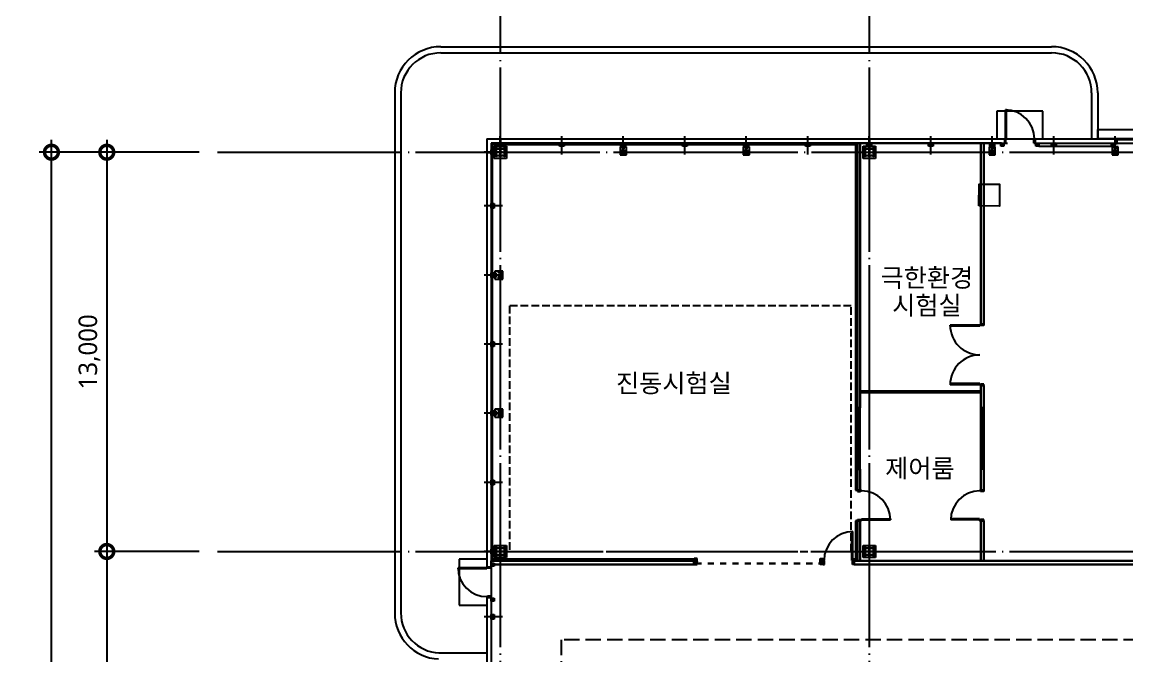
# Model space of a CAD drawing. Header units: millimetres. Extents: x -168200 to 672800, y -7409 to 118800.
# Drawn here: x 25946 to 61880, y 69500 to 90137 of the extents above; entities that cross this region are included whole.
import ezdxf
from ezdxf.enums import TextEntityAlignment as Align

# ---------------------------------------------------------------- set-up
doc = ezdxf.new("R2010")
doc.units = ezdxf.units.MM
doc.header["$LTSCALE"] = 200
for name, pattern in [('CEN-GAUN', [32.2, 30, -1, 0.2, -1]), ('DASH', [0.35, 0.25, -0.1]), ('HIDDEN2', [1, 0.5, -0.5])]:
    doc.linetypes.add(name, pattern=pattern)
doc.layers.get('DEFPOINTS').update_dxf_attribs({"color": 137})
for name, color, linetype in [('1 BA', 9, 'Continuous'), ('1 CEN', 15, 'CEN-GAUN'), ('1 RM', 8, 'Continuous'), ('콘크리트수로(5)', 8, 'Continuous')]:
    doc.layers.add(name, color=color, linetype=linetype)
doc.styles.add('$0$스타일1', font='malgun.ttf')
doc.styles.add('스타일1', font='malgun.ttf')
doc.dimstyles.new('CJA', dxfattribs={"dimscale": 300, "dimtxt": 2.7, "dimasz": 1, "dimexe": 2, "dimexo": 3, "dimgap": 1, "dimtad": 1, "dimdec": 0, "dimzin": 1, "dimdsep": 46, "dimlunit": 6, "dimtxsty": '$0$스타일1', "dimblk": 'CJDOT', "dimcen": 0.09, "dimdle": 1, "dimclrd": 256, "dimclre": 256, "dimclrt": 3, "dimadec": 0, "dimazin": 0, "dimtfac": 1, "dimtdec": 0, "dimtix": 1, "dimtmove": 2, "dimatfit": 3, "dimldrblk": 'CJDOT', "dimfxl": 1, "dimtolj": 1, "dimtzin": 1, "dimarcsym": 0})

# ---------------------------------------------------------------- blocks, each defined once
blk = doc.blocks.new('_DotSmall')
at = {"color": 0, "linetype": 'ByBlock', "const_width": 0.5}
blk.add_lwpolyline([(-0.0625, 0, 1), (0.0625, 0, 1)], format="xyb", close=True, dxfattribs=at)
blk = doc.blocks.new('*D48')
at = {"layer": '1 BA', "transparency": 16777216}
blk.add_line((26900, 42500), (26900, 86300), dxfattribs=at)
at = {"layer": '1 BA', "lineweight": -2, "transparency": 16777216}
for p, q in [((31700, 85900), (26500, 85900)), ((31700, 42900), (26500, 42900))]:
    blk.add_line(p, q, dxfattribs=at)
at = {"layer": 'DEFPOINTS', "color": 0, "transparency": 16777216}
for p in [(26900, 85900), (32300, 85900), (32300, 42900)]:
    blk.add_point(p, dxfattribs=at)
at = {"layer": '1 BA', "transparency": 16777216, "xscale": 900, "yscale": 900, "zscale": 900}
for p, rotation in [((26900, 85900), 90), ((26900, 42900), 270)]:
    blk.add_blockref('_DotSmall', p, dxfattribs=dict(at, rotation=rotation))
at = {"layer": '1 BA', "color": 0, "transparency": 16777216, "insert": (26340, 64400), "char_height": 600, "attachment_point": 5, "rotation": 90, "style": '$0$스타일1'}
blk.add_mtext('\\A1;43,000', dxfattribs=at)
blk = doc.blocks.new('CJDOT')
blk.add_line((-2, 0), (2, 0))
at = {"const_width": 0.5}
blk.add_lwpolyline([(-0.25, 0, 1), (0.25, 0, 1)], format="xyb", close=True, dxfattribs=at)
blk = doc.blocks.new('*D50')
at = {"layer": '1 BA', "transparency": 16777216}
blk.add_line((28700, 86300), (28700, 72500), dxfattribs=at)
at = {"layer": '1 BA', "lineweight": -2, "transparency": 16777216}
for p, q in [((31700, 85900), (28300, 85900)), ((31700, 72900), (28300, 72900))]:
    blk.add_line(p, q, dxfattribs=at)
at = {"layer": 'DEFPOINTS', "color": 0, "transparency": 16777216}
for p in [(32300, 85900), (28700, 72900), (32300, 72900)]:
    blk.add_point(p, dxfattribs=at)
at = {"layer": '1 BA', "transparency": 16777216, "xscale": 900, "yscale": 900, "zscale": 900}
for p, rotation in [((28700, 85900), 90), ((28700, 72900), 270)]:
    blk.add_blockref('_DotSmall', p, dxfattribs=dict(at, rotation=rotation))
at = {"layer": '1 BA', "color": 0, "transparency": 16777216, "insert": (28138, 79400), "char_height": 600, "attachment_point": 5, "rotation": 90, "style": '$0$스타일1'}
blk.add_mtext('\\A1;13,000', dxfattribs=at)
blk = doc.blocks.new('*D49')
at = {"layer": '1 BA', "transparency": 16777216}
blk.add_line((28700, 73300), (28700, 55500), dxfattribs=at)
at = {"layer": '1 BA', "lineweight": -2, "transparency": 16777216}
for p, q in [((31700, 72900), (28300, 72900)), ((31700, 55900), (28300, 55900))]:
    blk.add_line(p, q, dxfattribs=at)
at = {"layer": 'DEFPOINTS', "color": 0, "transparency": 16777216}
for p in [(32300, 72900), (28700, 55900), (32300, 55900)]:
    blk.add_point(p, dxfattribs=at)
at = {"layer": '1 BA', "transparency": 16777216, "xscale": 900, "yscale": 900, "zscale": 900}
for p, rotation in [((28700, 72900), 90), ((28700, 55900), 270)]:
    blk.add_blockref('_DotSmall', p, dxfattribs=dict(at, rotation=rotation))
at = {"layer": '1 BA', "color": 0, "transparency": 16777216, "insert": (28138, 64400), "char_height": 600, "attachment_point": 5, "rotation": 90, "style": '$0$스타일1'}
blk.add_mtext('\\A1;17,000', dxfattribs=at)

msp = doc.modelspace()

# ---------------------------------------------------------------- linework, layer by layer
at = {"layer": '1 BA'}
for p, q in [((39565, 89335), (59430, 89335)), ((39565, 89135), (59430, 89135)), ((38065, 87835), (38065, 70898.3)), ((38265, 87835), (38265, 70898.3)), ((60730, 87835), (60730, 86335)), ((60930, 87835), (60930, 86335)), ((57930, 86335), (57930, 87275)), ((57965, 87275), (57930, 87275)), ((57965, 86335), (57965, 87275)), ((60930, 86635), (113535, 86635)), ((60930, 86335), (60930, 86635)), ((41065, 86335), (57930, 86335)), ((41065, 86335), (41065, 72400)), ((41492.5, 86335), (41492.5, 86200)), ((41500, 85825), (41500, 86425)), ((41500, 85835), (41500, 86425)), ((41507.5, 86335), (41507.5, 86200)), ((43500, 85825), (43500, 86425)), ((45500, 85825), (45500, 86425)), ((47500, 85825), (47500, 86425)), ((49500, 85825), (49500, 86425)), ((51500, 85825), (51500, 86425)), ((53492.5, 86335), (53492.5, 86200)), ((53500, 85825), (53500, 86425)), ((53500, 85835), (53500, 86425)), ((53507.5, 86335), (53507.5, 86200)), ((55500, 85825), (55500, 86425)), ((57500, 85825), (57500, 86425)), ((57930, 86335), (57900, 86335)), ((57900, 86335), (57900, 86200)), ((57930, 86335), (58870, 86335)), ((57930, 86305), (57930, 86335)), ((57930, 86335), (57965, 86335)), ((57945, 86305), (57930, 86305)), ((57945, 86200), (57945, 86305)), ((58855, 86200), (58855, 86305)), ((58855, 86305), (58870, 86305)), ((58870, 86335), (69500, 86335)), ((58870, 86305), (58870, 86335)), ((58870, 86335), (58900, 86335)), ((58900, 86335), (58900, 86200)), ((59500, 85825), (59500, 86425)), ((113235, 86335), (60930, 86335)), ((61500, 85835), (61500, 86425)), ((61530, 86335), (61500, 86335)), ((61500, 86335), (61500, 86185)), ((61560, 86311), (61500, 86311)), ((61503, 86345.5), (61503, 86349.7)), ((61513, 86345.5), (61513, 86349.7)), ((61530, 86311), (61530, 86335)), ((61560, 86185), (61560, 86311)), ((41575, 85900), (40975, 85900)), ((41565, 85900), (40975, 85900)), ((41065, 85907.5), (41200, 85907.5)), ((41065, 85892.5), (41200, 85892.5)), ((41200, 86200), (41200, 72400)), ((57800, 86200), (41200, 86200)), ((41200, 86200), (41200, 42600)), ((41200, 85975), (41300, 85975)), ((41200, 85825), (41200, 85975)), ((41204, 85829), (41296, 85971)), ((41204, 85971), (41296, 85829)), ((41204, 85971), (41296, 85971)), ((41204, 85829), (41204, 85971)), ((41250, 86200), (57995, 86200)), ((41250, 72650), (41250, 86150)), ((41250, 86150), (53050, 86150)), ((41296, 85971), (41296, 85829)), ((41300, 85700), (41300, 86100)), ((41300, 86100), (41700, 86100)), ((41300, 85975), (41300, 85825)), ((41350, 86050), (41365, 86050)), ((41350, 85750), (41350, 86050)), ((41365, 86050), (41365, 85923)), ((41383, 85905), (41617, 85905)), ((41617, 85895), (41383, 85895)), ((41425, 86100), (41425, 86200)), ((41425, 86200), (41575, 86200)), ((41575, 86100), (41425, 86100)), ((41429, 86196), (41571, 86104)), ((41571, 86196), (41429, 86104)), ((41429, 86104), (41429, 86196)), ((41429, 86196), (41571, 86196)), ((41571, 86104), (41429, 86104)), ((41494, 85905), (41494, 86050)), ((41494, 86050), (41506, 86050)), ((41506, 85905), (41494, 85905)), ((41494, 85750), (41494, 85895)), ((41494, 85895), (41506, 85895)), ((41506, 86050), (41506, 85905)), ((41506, 85895), (41506, 85750)), ((41571, 86196), (41571, 86104)), ((41575, 86200), (41575, 86100)), ((41635, 85923), (41635, 86050)), ((41635, 86050), (41650, 86050)), ((41650, 86050), (41650, 85750)), ((41700, 86100), (41700, 85700)), ((43425, 86100), (43425, 86200)), ((43425, 86200), (43575, 86200)), ((43575, 86100), (43425, 86100)), ((43429, 86196), (43571, 86104)), ((43571, 86196), (43429, 86104)), ((43429, 86104), (43429, 86196)), ((43429, 86196), (43571, 86196)), ((43571, 86104), (43429, 86104)), ((43571, 86196), (43571, 86104)), ((43575, 86200), (43575, 86100)), ((45600, 86080), (45400, 86080)), ((45400, 86080), (45400, 85820)), ((45425, 86100), (45425, 86200)), ((45425, 86200), (45575, 86200)), ((45575, 86100), (45425, 86100)), ((45429, 86196), (45571, 86104)), ((45571, 86196), (45429, 86104)), ((45429, 86104), (45429, 86196)), ((45429, 86196), (45571, 86196)), ((45571, 86104), (45429, 86104)), ((45550, 86050), (45450, 86050)), ((45450, 86050), (45450, 86041)), ((45450, 86041), (45484, 86041)), ((45497, 86028), (45497, 85872)), ((45503, 85872), (45503, 86028)), ((45516, 86041), (45550, 86041)), ((45550, 86041), (45550, 86050)), ((45571, 86196), (45571, 86104)), ((45575, 86200), (45575, 86100)), ((45600, 85820), (45600, 86080)), ((47425, 86100), (47425, 86200)), ((47425, 86200), (47575, 86200)), ((47575, 86100), (47425, 86100)), ((47429, 86196), (47571, 86104)), ((47571, 86196), (47429, 86104)), ((47429, 86104), (47429, 86196)), ((47429, 86196), (47571, 86196)), ((47571, 86104), (47429, 86104)), ((47571, 86196), (47571, 86104)), ((47575, 86200), (47575, 86100)), ((49600, 86080), (49400, 86080)), ((49400, 86080), (49400, 85820)), ((49425, 86100), (49425, 86200)), ((49425, 86200), (49575, 86200)), ((49575, 86100), (49425, 86100)), ((49429, 86196), (49571, 86104)), ((49571, 86196), (49429, 86104)), ((49429, 86104), (49429, 86196)), ((49429, 86196), (49571, 86196)), ((49571, 86104), (49429, 86104)), ((49550, 86050), (49450, 86050)), ((49450, 86050), (49450, 86041)), ((49450, 86041), (49484, 86041)), ((49497, 86028), (49497, 85872)), ((49503, 85872), (49503, 86028)), ((49516, 86041), (49550, 86041)), ((49550, 86041), (49550, 86050)), ((49571, 86196), (49571, 86104)), ((49575, 86200), (49575, 86100)), ((49600, 85820), (49600, 86080)), ((51425, 86100), (51425, 86200)), ((51425, 86200), (51575, 86200)), ((51575, 86100), (51425, 86100)), ((51429, 86196), (51571, 86104)), ((51571, 86196), (51429, 86104)), ((51429, 86104), (51429, 86196)), ((51429, 86196), (51571, 86196)), ((51571, 86104), (51429, 86104)), ((51571, 86196), (51571, 86104)), ((51575, 86200), (51575, 86100)), ((53050, 86200), (53050, 74900)), ((53100, 77575), (53100, 86200)), ((53100, 86200), (53200, 86200)), ((53200, 86200), (53200, 77575)), ((53300, 85700), (53300, 86100)), ((53300, 86100), (53700, 86100)), ((53350, 85750), (53350, 86050)), ((53350, 86050), (53365, 86050)), ((53365, 86050), (53365, 85923)), ((53383, 85905), (53617, 85905)), ((53617, 85895), (53383, 85895)), ((53425, 86100), (53425, 86200)), ((53425, 86200), (53575, 86200)), ((53575, 86100), (53425, 86100)), ((53429, 86196), (53571, 86104)), ((53571, 86196), (53429, 86104)), ((53429, 86104), (53429, 86196)), ((53429, 86196), (53571, 86196)), ((53571, 86104), (53429, 86104)), ((53494, 85905), (53494, 86050)), ((53494, 86050), (53506, 86050)), ((53506, 85905), (53494, 85905)), ((53494, 85750), (53494, 85895)), ((53494, 85895), (53506, 85895)), ((53506, 86050), (53506, 85905)), ((53506, 85895), (53506, 85750)), ((53571, 86196), (53571, 86104)), ((53575, 86200), (53575, 86100)), ((53635, 85923), (53635, 86050)), ((53635, 86050), (53650, 86050)), ((53650, 86050), (53650, 85750)), ((53700, 86100), (53700, 85700)), ((55425, 86100), (55425, 86200)), ((55425, 86200), (55575, 86200)), ((55575, 86100), (55425, 86100)), ((55429, 86196), (55571, 86104)), ((55571, 86196), (55429, 86104)), ((55429, 86104), (55429, 86196)), ((55429, 86196), (55571, 86196)), ((55571, 86104), (55429, 86104)), ((55571, 86196), (55571, 86104)), ((55575, 86200), (55575, 86100)), ((57125, 80300), (57125, 86200)), ((57125, 86200), (57225, 86200)), ((57125, 80300), (57125, 86200)), ((57225, 86200), (57225, 80300)), ((57225, 80300), (57225, 86200)), ((57600, 86080), (57400, 86080)), ((57400, 86080), (57400, 85820)), ((57425, 86100), (57425, 86200)), ((57425, 86200), (57575, 86200)), ((57575, 86100), (57425, 86100)), ((57429, 86196), (57571, 86104)), ((57571, 86196), (57429, 86104)), ((57429, 86104), (57429, 86196)), ((57429, 86196), (57571, 86196)), ((57571, 86104), (57429, 86104)), ((57550, 86050), (57450, 86050)), ((57450, 86050), (57450, 86041)), ((57450, 86041), (57484, 86041)), ((57497, 86028), (57497, 85872)), ((57503, 85872), (57503, 86028)), ((57516, 86041), (57550, 86041)), ((57550, 86041), (57550, 86050)), ((57571, 86196), (57571, 86104)), ((57575, 86200), (57575, 86100)), ((57600, 85820), (57600, 86080)), ((57780, 86100), (57780, 86200)), ((57780, 86200), (57880, 86200)), ((57880, 86100), (57780, 86100)), ((57784, 86196), (57876, 86104)), ((57876, 86196), (57784, 86104)), ((57784, 86104), (57784, 86196)), ((57784, 86196), (57876, 86196)), ((57876, 86104), (57784, 86104)), ((57876, 86196), (57876, 86104)), ((57880, 86200), (57880, 86100)), ((57900, 86200), (57945, 86200)), ((57945, 86200), (57945, 86200)), ((57945, 86200), (57945, 86200)), ((58855, 86200), (61500, 86200)), ((58900, 86200), (58855, 86200)), ((58855, 86200), (58855, 86200)), ((58855, 86200), (58855, 86200)), ((58920, 86100), (58920, 86200)), ((58920, 86200), (59020, 86200)), ((59020, 86100), (58920, 86100)), ((58924, 86196), (59016, 86104)), ((59016, 86196), (58924, 86104)), ((58924, 86104), (58924, 86196)), ((58924, 86196), (59016, 86196)), ((59016, 86104), (58924, 86104)), ((59016, 86196), (59016, 86104)), ((59020, 86200), (59020, 86100)), ((59020, 86100), (61400, 86100)), ((59425, 86100), (59425, 86200)), ((59425, 86200), (59575, 86200)), ((59575, 86100), (59425, 86100)), ((59429, 86196), (59571, 86104)), ((59571, 86196), (59429, 86104)), ((59429, 86104), (59429, 86196)), ((59429, 86196), (59571, 86196)), ((59571, 86104), (59429, 86104)), ((59571, 86196), (59571, 86104)), ((59575, 86200), (59575, 86100)), ((61380, 86100), (61380, 86200)), ((61380, 86200), (61480, 86200)), ((61480, 86100), (61380, 86100)), ((61384, 86196), (61476, 86104)), ((61476, 86196), (61384, 86104)), ((61384, 86104), (61384, 86196)), ((61384, 86196), (61476, 86196)), ((61476, 86104), (61384, 86104)), ((61600, 86080), (61400, 86080)), ((61400, 86080), (61400, 85820)), ((61550, 86050), (61450, 86050)), ((61450, 86050), (61450, 86041)), ((61450, 86041), (61484, 86041)), ((61476, 86196), (61476, 86104)), ((61480, 86200), (61480, 86100)), ((61497, 86028), (61497, 85872)), ((61500, 86185), (61560, 86185)), ((61503, 85872), (61503, 86028)), ((61516, 86041), (61550, 86041)), ((61550, 86041), (61550, 86050)), ((61600, 85820), (61600, 86080)), ((41300, 85825), (41200, 85825)), ((41296, 85829), (41204, 85829)), ((41700, 85700), (41300, 85700)), ((41365, 85750), (41350, 85750)), ((41365, 85877), (41365, 85750)), ((41506, 85750), (41494, 85750)), ((41635, 85750), (41635, 85877)), ((41650, 85750), (41635, 85750)), ((45400, 85820), (45600, 85820)), ((45484, 85859), (45450, 85859)), ((45450, 85859), (45450, 85850)), ((45450, 85850), (45550, 85850)), ((45550, 85859), (45516, 85859)), ((45550, 85850), (45550, 85859)), ((49400, 85820), (49600, 85820)), ((49484, 85859), (49450, 85859)), ((49450, 85859), (49450, 85850)), ((49450, 85850), (49550, 85850)), ((49550, 85859), (49516, 85859)), ((49550, 85850), (49550, 85859)), ((53700, 85700), (53300, 85700)), ((53365, 85750), (53350, 85750)), ((53365, 85877), (53365, 85750)), ((53506, 85750), (53494, 85750)), ((53635, 85750), (53635, 85877)), ((53650, 85750), (53635, 85750)), ((57400, 85820), (57600, 85820)), ((57484, 85859), (57450, 85859)), ((57450, 85859), (57450, 85850)), ((57450, 85850), (57550, 85850)), ((57550, 85859), (57516, 85859)), ((57550, 85850), (57550, 85859)), ((61400, 85820), (61600, 85820)), ((61484, 85859), (61450, 85859)), ((61450, 85859), (61450, 85850)), ((61450, 85850), (61550, 85850)), ((61550, 85859), (61516, 85859)), ((61550, 85850), (61550, 85859)), ((41575, 84150), (40975, 84150)), ((41200, 84225), (41300, 84225)), ((41200, 84075), (41200, 84225)), ((41204, 84079), (41296, 84221)), ((41204, 84221), (41296, 84079)), ((41204, 84221), (41296, 84221)), ((41204, 84079), (41204, 84221)), ((41296, 84221), (41296, 84079)), ((41300, 84225), (41300, 84075)), ((41300, 84075), (41200, 84075)), ((41296, 84079), (41204, 84079)), ((41200, 81975), (41300, 81975)), ((41200, 81825), (41200, 81975)), ((41204, 81829), (41296, 81971)), ((41204, 81971), (41296, 81829)), ((41204, 81971), (41296, 81971)), ((41204, 81829), (41204, 81971)), ((41296, 81971), (41296, 81829)), ((41300, 81975), (41300, 81825)), ((41577, 82030), (41317, 82030)), ((41317, 82030), (41317, 81770)), ((41359, 81975), (41350, 81975)), ((41350, 81975), (41350, 81825)), ((41359, 81916), (41359, 81975)), ((41535, 81916), (41535, 81975)), ((41544, 81975), (41535, 81975)), ((41544, 81825), (41544, 81975)), ((41577, 81770), (41577, 82030)), ((41575, 81900), (40975, 81900)), ((41300, 81825), (41200, 81825)), ((41296, 81829), (41204, 81829)), ((41317, 81770), (41577, 81770)), ((41350, 81825), (41359, 81825)), ((41359, 81884), (41359, 81825)), ((41372, 81903), (41522, 81903)), ((41372, 81897), (41522, 81897)), ((41535, 81884), (41535, 81825)), ((41535, 81825), (41544, 81825)), ((57100, 80270), (56130, 80270)), ((56130, 80235), (56130, 80270)), ((57100, 80235), (56130, 80235)), ((57100, 80270), (57100, 80300)), ((57100, 80300), (57225, 80300)), ((57130, 80270), (57100, 80270)), ((57100, 80270), (57100, 80235)), ((57225, 80300), (57125, 80300)), ((57130, 80255), (57130, 80270)), ((57225, 80255), (57130, 80255)), ((57225, 80300), (57225, 80255)), ((57225, 80255), (57225, 80255)), ((57225, 80255), (57225, 80255)), ((41575, 79650), (40975, 79650)), ((41200, 79725), (41300, 79725)), ((41200, 79575), (41200, 79725)), ((41300, 79575), (41200, 79575)), ((41204, 79579), (41296, 79721)), ((41204, 79721), (41296, 79579)), ((41204, 79721), (41296, 79721)), ((41204, 79579), (41204, 79721)), ((41296, 79579), (41204, 79579)), ((41296, 79721), (41296, 79579)), ((41300, 79725), (41300, 79575)), ((57100, 78365), (56130, 78365)), ((56130, 78365), (56130, 78330)), ((57100, 78330), (57100, 78365)), ((57225, 78345), (57130, 78345)), ((57130, 78345), (57130, 78330)), ((57225, 78300), (57225, 78345)), ((57225, 78345), (57225, 78345)), ((57225, 78345), (57225, 78345)), ((53200, 78075), (53200, 78125)), ((53200, 78125), (57125, 78125)), ((57125, 78075), (53200, 78075)), ((53200, 77575), (53200, 78075)), ((57100, 78330), (56130, 78330)), ((57130, 78330), (57100, 78330)), ((57100, 78330), (57100, 78300)), ((57100, 78300), (57225, 78300)), ((57125, 77575), (57125, 78300)), ((57125, 78300), (57225, 78300)), ((57125, 78125), (57125, 78075)), ((57225, 78300), (57225, 77575)), ((57225, 77575), (57225, 78300)), ((41575, 77400), (40975, 77400)), ((41200, 77475), (41300, 77475)), ((41200, 77325), (41200, 77475)), ((41300, 77325), (41200, 77325)), ((41204, 77329), (41296, 77471)), ((41204, 77471), (41296, 77329)), ((41204, 77471), (41296, 77471)), ((41204, 77329), (41204, 77471)), ((41296, 77329), (41204, 77329)), ((41296, 77471), (41296, 77329)), ((41300, 77475), (41300, 77325)), ((41577, 77530), (41317, 77530)), ((41317, 77530), (41317, 77270)), ((41317, 77270), (41577, 77270)), ((41359, 77475), (41350, 77475)), ((41350, 77475), (41350, 77325)), ((41350, 77325), (41359, 77325)), ((41359, 77416), (41359, 77475)), ((41359, 77384), (41359, 77325)), ((41372, 77403), (41522, 77403)), ((41372, 77397), (41522, 77397)), ((41535, 77416), (41535, 77475)), ((41544, 77475), (41535, 77475)), ((41535, 77384), (41535, 77325)), ((41535, 77325), (41544, 77325)), ((41544, 77325), (41544, 77475)), ((41577, 77270), (41577, 77530)), ((53096.8, 77575), (53196.8, 77575)), ((53096.8, 77525), (53096.8, 77575)), ((53096.8, 75575), (53096.8, 77575)), ((53096.8, 77575), (53196.8, 77575)), ((53196.8, 77525), (53096.8, 77525)), ((53200, 77575), (53100, 77575)), ((53146.8, 76600), (53146.8, 77525)), ((53196.8, 77575), (53196.8, 77525)), ((53196.8, 77575), (53196.8, 75575)), ((57225, 77575), (57125, 77575)), ((57125, 77575), (57225, 77575)), ((57125, 77525), (57125, 77575)), ((57125, 75575), (57125, 77575)), ((57125, 77575), (57225, 77575)), ((57225, 77525), (57125, 77525)), ((57175, 76600), (57175, 77525)), ((57225, 77575), (57225, 77525)), ((57225, 77575), (57225, 75575)), ((53096.8, 76600), (53196.8, 76600)), ((53096.8, 76550), (53096.8, 76600)), ((53196.8, 76550), (53096.8, 76550)), ((53146.8, 75625), (53146.8, 76550)), ((53196.8, 76600), (53196.8, 76550)), ((57125, 76600), (57225, 76600)), ((57125, 76550), (57125, 76600)), ((57225, 76550), (57125, 76550)), ((57175, 75625), (57175, 76550)), ((57225, 76600), (57225, 76550)), ((53096.8, 75625), (53196.8, 75625)), ((53096.8, 75575), (53096.8, 75625)), ((53196.8, 75575), (53096.8, 75575)), ((53196.8, 75575), (53096.8, 75575)), ((53100, 74900), (53100, 75575)), ((53100, 75575), (53200, 75575)), ((53196.8, 75625), (53196.8, 75575)), ((53200, 75575), (53200, 74900)), ((57125, 75625), (57225, 75625)), ((57125, 75575), (57125, 75625)), ((57225, 75575), (57125, 75575)), ((57125, 75575), (57125, 74900)), ((57125, 75575), (57125, 74900)), ((57225, 75575), (57125, 75575)), ((57225, 75575), (57125, 75575)), ((57225, 75625), (57225, 75575)), ((57225, 74900), (57225, 75575)), ((57225, 75575), (57225, 74900)), ((41575, 75150), (40975, 75150)), ((41200, 75225), (41300, 75225)), ((41200, 75075), (41200, 75225)), ((41204, 75079), (41296, 75221)), ((41204, 75221), (41296, 75079)), ((41204, 75221), (41296, 75221)), ((41204, 75079), (41204, 75221)), ((41296, 75221), (41296, 75079)), ((41300, 75225), (41300, 75075)), ((41300, 75075), (41200, 75075)), ((41296, 75079), (41204, 75079)), ((53050, 74900), (53250, 74900)), ((53200, 74900), (53100, 74900)), ((53115, 74900), (53115, 74855)), ((53250, 74900), (53115, 74900)), ((53115, 74855), (53115, 74855)), ((53115, 74855), (53115, 74855)), ((53115, 74855), (53220, 74855)), ((53220, 74855), (53220, 74870)), ((53220, 74870), (53250, 74870)), ((53250, 74870), (53250, 74900)), ((57090, 74870), (57090, 74900)), ((57090, 74900), (57225, 74900)), ((57120, 74870), (57090, 74870)), ((57120, 74855), (57120, 74870)), ((57225, 74855), (57120, 74855)), ((57125, 74900), (57225, 74900)), ((57225, 74900), (57225, 74855)), ((57225, 74855), (57225, 74855)), ((57225, 74855), (57225, 74855)), ((53100, 73900), (53050, 73900)), ((53050, 73900), (53050, 72650)), ((53100, 72600), (53100, 73900)), ((53100, 73900), (53200, 73900)), ((53115, 73900), (53115, 73945)), ((53115, 73945), (53115, 73945)), ((53115, 73945), (53115, 73945)), ((53115, 73945), (53220, 73945)), ((53250, 73900), (53115, 73900)), ((53200, 73900), (53200, 72600)), ((53220, 73945), (53220, 73930)), ((53220, 73930), (53250, 73930)), ((53250, 73930), (53250, 73965)), ((53250, 73965), (54190, 73965)), ((53250, 73930), (54190, 73930)), ((53250, 73930), (53250, 73900)), ((54190, 73965), (54190, 73930)), ((57090, 73965), (56150, 73965)), ((56150, 73965), (56150, 73930)), ((57090, 73930), (56150, 73930)), ((57090, 73930), (57090, 73965)), ((57120, 73930), (57090, 73930)), ((57090, 73930), (57090, 73900)), ((57090, 73900), (57225, 73900)), ((57225, 73945), (57120, 73945)), ((57120, 73945), (57120, 73930)), ((57125, 72600), (57125, 73900)), ((57125, 73900), (57225, 73900)), ((57125, 72600), (57125, 73900)), ((57225, 73900), (57225, 73945)), ((57225, 73945), (57225, 73945)), ((57225, 73945), (57225, 73945)), ((57225, 73900), (57225, 72600)), ((57225, 72600), (57225, 73900)), ((52935, 72610), (52935, 73550)), ((52935, 73550), (52970, 73550)), ((52970, 72610), (52970, 73550)), ((41200, 72975), (41300, 72975)), ((41200, 72825), (41200, 72975)), ((41204, 72829), (41296, 72971)), ((41204, 72971), (41296, 72829)), ((41204, 72971), (41296, 72971)), ((41204, 72829), (41204, 72971)), ((41296, 72971), (41296, 72829)), ((41300, 72700), (41300, 73100)), ((41300, 73100), (41700, 73100)), ((41300, 72975), (41300, 72825)), ((41350, 73050), (41365, 73050)), ((41350, 72750), (41350, 73050)), ((41365, 73050), (41365, 72923)), ((41494, 72905), (41494, 73050)), ((41494, 73050), (41506, 73050)), ((41506, 73050), (41506, 72905)), ((41635, 72923), (41635, 73050)), ((41635, 73050), (41650, 73050)), ((41650, 73050), (41650, 72750)), ((41700, 73100), (41700, 72700)), ((53300, 72700), (53300, 73100)), ((53300, 73100), (53700, 73100)), ((53350, 73050), (53365, 73050)), ((53350, 72750), (53350, 73050)), ((53365, 73050), (53365, 72923)), ((53494, 72905), (53494, 73050)), ((53494, 73050), (53506, 73050)), ((53506, 73050), (53506, 72905)), ((53635, 72923), (53635, 73050)), ((53635, 73050), (53650, 73050)), ((53650, 73050), (53650, 72750)), ((53700, 73100), (53700, 72700)), ((41575, 72900), (40975, 72900)), ((41300, 72825), (41200, 72825)), ((41200, 72475), (41200, 72600)), ((41200, 72600), (47800, 72600)), ((41296, 72829), (41204, 72829)), ((47796, 72596), (41204, 72596)), ((41204, 72596), (41204, 72537.5)), ((47800, 72650), (41250, 72650)), ((41700, 72700), (41300, 72700)), ((41365, 72750), (41350, 72750)), ((41365, 72877), (41365, 72750)), ((41383, 72905), (41617, 72905)), ((41617, 72895), (41383, 72895)), ((41506, 72905), (41494, 72905)), ((41494, 72750), (41494, 72895)), ((41494, 72895), (41506, 72895)), ((41506, 72750), (41494, 72750)), ((41506, 72895), (41506, 72750)), ((41635, 72750), (41635, 72877)), ((41650, 72750), (41635, 72750)), ((47796, 72479), (47796, 72596)), ((47900, 72675), (47800, 72675)), ((47800, 72675), (47800, 72585)), ((47800, 72600), (47800, 72475)), ((47897.7, 72672.7), (47802.3, 72672.7)), ((47802.3, 72672.7), (47802.3, 72587.3)), ((47802.3, 72587.3), (47897.7, 72587.3)), ((47845, 72585), (47845, 72624.7)), ((47855, 72585), (47855, 72624.7)), ((47897.7, 72587.3), (47897.7, 72672.7)), ((47900, 72585), (47900, 72675)), ((51900, 72675), (52000, 72675)), ((51900, 72585), (51900, 72675)), ((51902.3, 72672.7), (51997.7, 72672.7)), ((51902.3, 72587.3), (51902.3, 72672.7)), ((51997.7, 72587.3), (51902.3, 72587.3)), ((51945, 72585), (51945, 72624.7)), ((51955, 72585), (51955, 72624.7)), ((51997.7, 72672.7), (51997.7, 72587.3)), ((52000, 72675), (52000, 72585)), ((52030, 72610), (52000, 72610)), ((52000, 72610), (52000, 72475)), ((52030, 72580), (52030, 72610)), ((52970, 72610), (52935, 72610)), ((52970, 72580), (52970, 72610)), ((52970, 72610), (53000, 72610)), ((53000, 72600), (53000, 72650)), ((53050, 72650), (53000, 72650)), ((53000, 72610), (53000, 72475)), ((53000, 72475), (53000, 72600)), ((53000, 72600), (67050, 72600)), ((67046, 72596), (53004, 72596)), ((53004, 72596), (53004, 72537.5)), ((53200, 72600), (53100, 72600)), ((53700, 72700), (53300, 72700)), ((53365, 72750), (53350, 72750)), ((53365, 72877), (53365, 72750)), ((53383, 72905), (53617, 72905)), ((53617, 72895), (53383, 72895)), ((53506, 72905), (53494, 72905)), ((53494, 72750), (53494, 72895)), ((53494, 72895), (53506, 72895)), ((53506, 72750), (53494, 72750)), ((53506, 72895), (53506, 72750)), ((53635, 72750), (53635, 72877)), ((53650, 72750), (53635, 72750)), ((57225, 72600), (57125, 72600)), ((41065, 72370), (40125, 72370)), ((40125, 72335), (40125, 72370)), ((41065, 72335), (40125, 72335)), ((41065, 72370), (41065, 72400)), ((41065, 72400), (41200, 72400)), ((41095, 72370), (41065, 72370)), ((41065, 72370), (41065, 72335)), ((41095, 72355), (41095, 72370)), ((41200, 72355), (41095, 72355)), ((41200, 72537.5), (41204, 72537.5)), ((41204, 72537.5), (41200, 72537.5)), ((41200, 72420), (41200, 72520)), ((41200, 72520), (41300, 72520)), ((47800, 72475), (41200, 72475)), ((41300, 72420), (41200, 72420)), ((41200, 72400), (41200, 72355)), ((41200, 72355), (41200, 72355)), ((41200, 72355), (41200, 72355)), ((41204, 72537.5), (41204, 72479)), ((41204, 72516), (41296, 72424)), ((41296, 72516), (41204, 72424)), ((41204, 72424), (41204, 72516)), ((41204, 72516), (41296, 72516)), ((41204, 72479), (47796, 72479)), ((41296, 72424), (41204, 72424)), ((41296, 72516), (41296, 72424)), ((41300, 72520), (41300, 72420)), ((47800, 72585), (47900, 72585)), ((47800, 72575), (47800, 72475)), ((47815, 72575), (47800, 72575)), ((47800, 72475), (47900, 72475)), ((47801.5, 72573.5), (47801.5, 72476.5)), ((47815, 72573.5), (47801.5, 72573.5)), ((47801.5, 72476.5), (47898.5, 72476.5)), ((47885, 72585), (47815, 72585)), ((47815, 72585), (47815, 72555)), ((47815, 72575), (47815, 72573.5)), ((47817.3, 72555), (47815, 72555)), ((47882.7, 72582.7), (47817.3, 72582.7)), ((47817.3, 72582.7), (47817.3, 72555)), ((47828.5, 72526.5), (47898.5, 72526.5)), ((47828.5, 72498.5), (47828.5, 72526.5)), ((47828.5, 72498.5), (47886.2, 72498.5)), ((47830, 72525), (47900, 72525)), ((47830, 72500), (47830, 72525)), ((47830, 72500), (47888.7, 72500)), ((47840, 72576.6), (47840, 72582.7)), ((47860, 72576.6), (47840, 72576.6)), ((47845, 72574.9), (47845, 72582.7)), ((47848.5, 72513.2), (47848.5, 72523.2)), ((47855, 72574.9), (47855, 72582.7)), ((47860, 72576.6), (47860, 72582.7)), ((47880.2, 72494.4), (47875.1, 72490.6)), ((47880.2, 72486.9), (47875.1, 72490.6)), ((47880.2, 72494.4), (47897.5, 72494.4)), ((47880.2, 72486.9), (47897.5, 72486.9)), ((47882.7, 72582.7), (47882.7, 72555)), ((47885, 72555), (47882.7, 72555)), ((47885, 72585), (47885, 72555)), ((47885, 72573.5), (47885, 72575)), ((47900, 72575), (47885, 72575)), ((47898.5, 72573.5), (47885, 72573.5)), ((47886.2, 72476.5), (47886.2, 72498.5)), ((47888.7, 72500), (47888.7, 72506.3)), ((47888.7, 72476.5), (47888.7, 72500)), ((47895, 72482.5), (47895, 72503.8)), ((47897.5, 72482.5), (47895, 72482.5)), ((47897.5, 72477.5), (47897.5, 72503.8)), ((47897.5, 72494.4), (47900, 72497.1)), ((47897.5, 72486.9), (47900, 72484.2)), ((47898.5, 72526.5), (47898.5, 72573.5)), ((47898.5, 72476.5), (47898.5, 72498.5)), ((47900, 72525), (47900, 72575)), ((47900, 72475), (47900, 72503.8)), ((47900, 72475), (47900, 72500)), ((52000, 72585), (51900, 72585)), ((51900, 72525), (51900, 72575)), ((51900, 72575), (51915, 72575)), ((51970, 72525), (51900, 72525)), ((51900, 72475), (51900, 72503.8)), ((51900, 72475), (51900, 72500)), ((51902.5, 72494.4), (51900, 72497.1)), ((51902.5, 72486.9), (51900, 72484.2)), ((52000, 72475), (51900, 72475)), ((51901.5, 72526.5), (51901.5, 72573.5)), ((51901.5, 72573.5), (51915, 72573.5)), ((51971.5, 72526.5), (51901.5, 72526.5)), ((51901.5, 72476.5), (51901.5, 72498.5)), ((51998.5, 72476.5), (51901.5, 72476.5)), ((51902.5, 72477.5), (51902.5, 72503.8)), ((51919.8, 72494.4), (51902.5, 72494.4)), ((51919.8, 72486.9), (51902.5, 72486.9)), ((51902.5, 72482.5), (51905, 72482.5)), ((51905, 72482.5), (51905, 72503.8)), ((51911.2, 72500), (51911.2, 72506.3)), ((51970, 72500), (51911.2, 72500)), ((51911.2, 72476.5), (51911.2, 72500)), ((51971.5, 72498.5), (51913.7, 72498.5)), ((51913.7, 72476.5), (51913.7, 72498.5)), ((51915, 72585), (51985, 72585)), ((51915, 72585), (51915, 72555)), ((51915, 72573.5), (51915, 72575)), ((51915, 72555), (51917.3, 72555)), ((51917.3, 72582.7), (51982.7, 72582.7)), ((51917.3, 72582.7), (51917.3, 72555)), ((51919.8, 72494.4), (51924.9, 72490.6)), ((51919.8, 72486.9), (51924.9, 72490.6)), ((51940, 72576.6), (51940, 72582.7)), ((51940, 72576.6), (51960, 72576.6)), ((51945, 72574.9), (51945, 72582.7)), ((51951.5, 72513.2), (51951.5, 72523.2)), ((51955, 72574.9), (51955, 72582.7)), ((51960, 72576.6), (51960, 72582.7)), ((51970, 72500), (51970, 72525)), ((51971.5, 72498.5), (51971.5, 72526.5)), ((51982.7, 72582.7), (51982.7, 72555)), ((51982.7, 72555), (51985, 72555)), ((51985, 72585), (51985, 72555)), ((51985, 72575), (51985, 72573.5)), ((51985, 72575), (52000, 72575)), ((51985, 72573.5), (51998.5, 72573.5)), ((51998.5, 72573.5), (51998.5, 72476.5)), ((52000, 72575), (52000, 72475)), ((52000, 72475), (52045, 72475)), ((52045, 72580), (52030, 72580)), ((52045, 72475), (52045, 72580)), ((52045, 72475), (52045, 72475)), ((52045, 72475), (52045, 72475)), ((52955, 72475), (52955, 72580)), ((52955, 72580), (52970, 72580)), ((53000, 72475), (52955, 72475)), ((52955, 72475), (52955, 72475)), ((52955, 72475), (52955, 72475)), ((53000, 72537.5), (53004, 72537.5)), ((53004, 72537.5), (53000, 72537.5)), ((67050, 72475), (53000, 72475)), ((53004, 72537.5), (53004, 72479)), ((53004, 72479), (67046, 72479)), ((41095, 71430), (41065, 71430)), ((41065, 71430), (41065, 71400)), ((41065, 71400), (41065, 68650)), ((41065, 71400), (41200, 71400)), ((41200, 71445), (41095, 71445)), ((41095, 71445), (41095, 71430)), ((41200, 71400), (41200, 71445)), ((41200, 71445), (41200, 71445)), ((41200, 71445), (41200, 71445)), ((41200, 71400), (41200, 68650)), ((41200, 71280), (41200, 71380)), ((41200, 71380), (41300, 71380)), ((41300, 71280), (41200, 71280)), ((41204, 71376), (41296, 71284)), ((41296, 71376), (41204, 71284)), ((41204, 71284), (41204, 71376)), ((41204, 71376), (41296, 71376)), ((41296, 71284), (41204, 71284)), ((41296, 71376), (41296, 71284)), ((41300, 71380), (41300, 71280)), ((41200, 70850), (41300, 70850)), ((41200, 70700), (41200, 70850)), ((41204, 70704), (41296, 70846)), ((41204, 70846), (41296, 70704)), ((41204, 70846), (41296, 70846)), ((41204, 70704), (41204, 70846)), ((41296, 70846), (41296, 70704)), ((41300, 70850), (41300, 70700)), ((41575, 70775), (40975, 70775)), ((41300, 70700), (41200, 70700)), ((41296, 70704), (41204, 70704)), ((39502.6, 69599.8), (41065, 69599.8))]:
    msp.add_line(p, q, dxfattribs=at)
at = {"layer": '1 BA', "ltscale": 2}
for p, q in [((59150, 87235), (57650, 87235)), ((57650, 87235), (57650, 86335)), ((59150, 86335), (59150, 87235)), ((41065, 72650), (40165, 72650)), ((40165, 72650), (40165, 71150)), ((40165, 71150), (41065, 71150))]:
    msp.add_line(p, q, dxfattribs=at)
at = {"layer": '1 BA', "linetype": 'Continuous', "ltscale": 2}
for p, q in [((61530, 86335), (65470, 86335)), ((61530, 86311), (65500, 86311))]:
    msp.add_line(p, q, dxfattribs=at)
at = {"layer": '1 BA', "ltscale": 253}
for p, q in [((53198.4, 86198.4), (53101.6, 86198.4)), ((53101.6, 86198.4), (53101.6, 77576.6)), ((53198.4, 77576.6), (53198.4, 86198.4)), ((57223.4, 86198.4), (57126.6, 86198.4)), ((57126.6, 86198.4), (57126.6, 80301.6)), ((57223.4, 80301.6), (57223.4, 86198.4)), ((57126.6, 80301.6), (57143.4, 80301.6)), ((57143.4, 80301.6), (57143.4, 80300)), ((57206.6, 80300), (57206.6, 80301.6)), ((57206.6, 80301.6), (57223.4, 80301.6)), ((53201.6, 78115), (53200, 78115)), ((53200, 78085), (53201.6, 78085)), ((57123.4, 78123.4), (53201.6, 78123.4)), ((53201.6, 78123.4), (53201.6, 78115)), ((53201.6, 78085), (53201.6, 78076.6)), ((53201.6, 78076.6), (57123.4, 78076.6)), ((57123.4, 78076.6), (57123.4, 78123.4)), ((57223.4, 78298.4), (57126.6, 78298.4)), ((57126.6, 78298.4), (57126.6, 77576.6)), ((57223.4, 77576.6), (57223.4, 78298.4)), ((53101.6, 77576.6), (53110, 77576.6)), ((53110, 77576.6), (53110, 77575)), ((53190, 77575), (53190, 77576.6)), ((53190, 77576.6), (53198.4, 77576.6)), ((57126.6, 77576.6), (57143.4, 77576.6)), ((57143.4, 77576.6), (57143.4, 77575)), ((57206.6, 77575), (57206.6, 77576.6)), ((57206.6, 77576.6), (57223.4, 77576.6)), ((53198.4, 75573.4), (53101.6, 75573.4)), ((53101.6, 75573.4), (53101.6, 74901.6)), ((53198.4, 74901.6), (53198.4, 75573.4)), ((57126.6, 74901.6), (57126.6, 75573.4)), ((57126.6, 75573.4), (57143.4, 75573.4)), ((57143.4, 75573.4), (57143.4, 75575)), ((57206.6, 75575), (57206.6, 75573.4)), ((57206.6, 75573.4), (57223.4, 75573.4)), ((57223.4, 75573.4), (57223.4, 74901.6)), ((53101.6, 74901.6), (53110, 74901.6)), ((53110, 74901.6), (53110, 74900)), ((53190, 74900), (53190, 74901.6)), ((53190, 74901.6), (53198.4, 74901.6)), ((57223.4, 74901.6), (57126.6, 74901.6)), ((53198.4, 73898.4), (53101.6, 73898.4)), ((53101.6, 73898.4), (53101.6, 72601.6)), ((53198.4, 72601.6), (53198.4, 73898.4)), ((57223.4, 73898.4), (57126.6, 73898.4)), ((57126.6, 73898.4), (57126.6, 72601.6)), ((57223.4, 72601.6), (57223.4, 73898.4)), ((53101.6, 72601.6), (53110, 72601.6)), ((53110, 72601.6), (53110, 72600)), ((53190, 72600), (53190, 72601.6)), ((53190, 72601.6), (53198.4, 72601.6)), ((57126.6, 72601.6), (57143.4, 72601.6)), ((57143.4, 72601.6), (57143.4, 72600)), ((57206.6, 72600), (57206.6, 72601.6)), ((57206.6, 72601.6), (57223.4, 72601.6))]:
    msp.add_line(p, q, dxfattribs=at)
at = {"layer": '1 BA', "linetype": 'Continuous'}
for p, q in [((65500, 86185), (61560, 86185)), ((47895, 72502.7), (47884.6, 72513.1)), ((47887.5, 72512.6), (47885.9, 72511.1)), ((47891.1, 72510.6), (47888.3, 72507.8)), ((47893.7, 72507.6), (47888.7, 72502.6)), ((47895, 72497.1), (47888.7, 72503.3)), ((47895, 72503.3), (47888.7, 72497)), ((47892.1, 72494.4), (47888.7, 72497.7)), ((47891.7, 72494.4), (47888.7, 72491.4)), ((47890.2, 72490.6), (47888.7, 72492.1)), ((47889.8, 72486.9), (47888.7, 72485.8)), ((47897.5, 72477.7), (47888.7, 72486.5)), ((47895, 72486.4), (47888.7, 72480.2)), ((47892.1, 72477.5), (47888.7, 72480.9)), ((47893.6, 72490.6), (47889.8, 72486.9)), ((47894, 72486.9), (47890.2, 72490.6)), ((47895, 72497.7), (47891.7, 72494.4)), ((47896.7, 72482.5), (47891.7, 72477.5)), ((47895, 72491.5), (47892.1, 72494.4)), ((47895, 72492), (47893.6, 72490.6)), ((47895, 72485.9), (47894, 72486.9)), ((47897.5, 72477.7), (47897.3, 72477.5)), ((51904.7, 72482.5), (51902.5, 72480.3)), ((51904.6, 72477.5), (51902.5, 72479.6)), ((51911.2, 72505.9), (51905, 72499.7)), ((51910.2, 72494.4), (51905, 72499.6)), ((51905.3, 72494.4), (51905, 72494.1)), ((51908.4, 72490.6), (51905, 72494)), ((51907.2, 72490.6), (51905, 72488.4)), ((51906.5, 72486.9), (51905, 72488.4)), ((51909, 72486.9), (51905, 72482.8)), ((51910.3, 72477.5), (51905, 72482.8)), ((51911.2, 72499), (51905.2, 72505)), ((51911.2, 72500.3), (51905.3, 72494.4)), ((51911.2, 72483.5), (51905.3, 72477.5)), ((51912.2, 72512.5), (51905.5, 72505.8)), ((51911.2, 72482.1), (51906.5, 72486.9)), ((51911.2, 72504.6), (51907.1, 72508.7)), ((51910.9, 72494.4), (51907.2, 72490.6)), ((51911.2, 72487.7), (51908.4, 72490.6)), ((51911.2, 72489.1), (51909, 72486.9)), ((51912.4, 72509.1), (51910, 72511.5)), ((51911.2, 72493.3), (51910.2, 72494.4)), ((51911.2, 72494.7), (51910.9, 72494.4)), ((51911.2, 72477.9), (51910.9, 72477.5)), ((51915.2, 72511.8), (51914.1, 72512.9))]:
    msp.add_line(p, q, dxfattribs=at)
at = {"layer": '1 BA', "linetype": 'DASH', "ltscale": 5}
for p, q in [((52911.2, 80900), (41800.3, 80900)), ((41800.3, 80900), (41800.3, 72900)), ((52911.2, 72900), (52911.2, 80900)), ((41800.3, 72900), (52911.2, 72900))]:
    msp.add_line(p, q, dxfattribs=at)
at = {"layer": '1 BA', "linetype": 'HIDDEN2', "ltscale": 2}
for p, q in [((47848.5, 72523.2), (51951.5, 72523.2)), ((47848.5, 72513.2), (51951.5, 72513.2))]:
    msp.add_line(p, q, dxfattribs=at)
at = {"layer": '1 BA', "linetype": 'DASH', "ltscale": 10}
for p, q in [((87474.5, 70028.8), (43474.5, 70028.8)), ((43474.5, 70028.8), (43474.5, 58028.8))]:
    msp.add_line(p, q, dxfattribs=at)
at = {"layer": '1 BA'}
for centre, radius in [((41500, 86315), 7.5), ((53500, 86315), 7.5), ((41085, 85900), 7.5), ((41429.5, 86010), 11), ((41570.5, 86010), 11), ((45450, 85950), 12), ((45550, 85950), 12), ((49450, 85950), 12), ((49550, 85950), 12), ((53429.5, 86010), 11), ((53570.5, 86010), 11), ((57450, 85950), 12), ((57550, 85950), 12), ((61450, 85950), 12), ((61550, 85950), 12), ((41429.5, 85790), 11), ((41570.5, 85790), 11), ((53429.5, 85790), 11), ((53570.5, 85790), 11), ((41447, 81980), 12), ((41447, 81820), 12), ((41447, 77480), 12), ((41447, 77320), 12), ((41429.5, 73010), 11), ((41570.5, 73010), 11), ((53429.5, 73010), 11), ((53570.5, 73010), 11), ((41429.5, 72790), 11), ((41570.5, 72790), 11), ((53429.5, 72790), 11), ((53570.5, 72790), 11)]:
    msp.add_circle(centre, radius, dxfattribs=at)
for centre, radius, start, end in [((39565, 87835), 1500, 90, 180), ((39565, 87835), 1300, 90, 180), ((59430, 87835), 1500, 0, 90), ((59430, 87835), 1300, 0, 90), ((57930, 86335), 940, 0, 90), ((41500, 86348.1), 15.1, 240.13717, 299.86283), ((53500, 86348.1), 15.1, 240.13717, 299.86283), ((41051.9, 85900), 15.1, 330.13717, 29.86283), ((41383, 85923), 18, 180, 270), ((41383, 85877), 18, 90, 180), ((41617, 85923), 18, 270, 0), ((41617, 85877), 18, 0, 90), ((45484, 86028), 13, 0.18413, 90.18413), ((45516, 86028), 13, 90.18413, 180.18413), ((49484, 86028), 13, 0.18413, 90.18413), ((49516, 86028), 13, 90.18413, 180.18413), ((53383, 85923), 18, 180, 270), ((53383, 85877), 18, 90, 180), ((53617, 85923), 18, 270, 0), ((53617, 85877), 18, 0, 90), ((57484, 86028), 13, 0.18413, 90.18413), ((57516, 86028), 13, 90.18413, 180.18413), ((61484, 86028), 13, 0.18413, 90.18413), ((61516, 86028), 13, 90.18413, 180.18413), ((45484, 85872), 13, 270.18413, 0.18413), ((45516, 85872), 13, 180.18413, 270.18413), ((49484, 85872), 13, 270.18413, 0.18413), ((49516, 85872), 13, 180.18413, 270.18413), ((57484, 85872), 13, 270.18413, 0.18413), ((57516, 85872), 13, 180.18413, 270.18413), ((61484, 85872), 13, 270.18413, 0.18413), ((61516, 85872), 13, 180.18413, 270.18413), ((41372, 81916), 13, 180, 270), ((41372, 81884), 13, 90, 180), ((41522, 81916), 13, 270, 0), ((41522, 81884), 13, 0, 90), ((57100, 80270), 970, 180, 270), ((57100, 78330), 970, 90, 180), ((41372, 77416), 13, 180, 270), ((41372, 77384), 13, 90, 180), ((41522, 77416), 13, 270, 0), ((41522, 77384), 13, 0, 90), ((53250, 73930), 940, 0, 90), ((57090, 73930), 940, 90, 180), ((52970, 72610), 940, 90, 180), ((41383, 72923), 18, 180, 270), ((41383, 72877), 18, 90, 180), ((41617, 72923), 18, 270, 0), ((41617, 72877), 18, 0, 90), ((47842.7, 72632.2), 7.9, 216.96088, 331.83062), ((47856.2, 72624), 7.93, 47.36886, 145.66201), ((51943.8, 72624), 7.93, 34.33799, 132.63114), ((51957.3, 72632.2), 7.9, 208.16938, 323.03912), ((53383, 72923), 18, 180, 270), ((53383, 72877), 18, 90, 180), ((53617, 72923), 18, 270, 0), ((53617, 72877), 18, 0, 90), ((41065, 72370), 940, 180, 270), ((47794.4, 72580), 7.53, 318.38638, 41.61362), ((47795.6, 72580), 7.53, 318.38638, 41.61362), ((47796.8, 72580), 7.53, 318.38638, 41.61362), ((47798, 72580), 7.53, 318.38638, 41.61362), ((47799.2, 72580), 7.53, 318.38638, 41.61362), ((47800.4, 72580), 7.53, 318.38638, 41.61362), ((47801.6, 72580), 7.53, 318.38638, 41.61362), ((47802.8, 72580), 7.53, 318.38638, 41.61362), ((47804, 72580), 7.53, 318.38638, 41.61362), ((47805.2, 72580), 7.53, 318.38638, 41.61362), ((47850, 72598.6), 24.2, 245.5812, 294.4188), ((47884.7, 72512.6), 0.603, 108.9819, 212.40518), ((47880.8, 72504.9), 8.07, 9.96603, 64.90168), ((47884.2, 72502.1), 11, 10.77904, 88.34302), ((47894.8, 72580), 7.53, 138.38638, 221.61362), ((47896, 72580), 7.53, 138.38638, 221.61362), ((47897.2, 72580), 7.53, 138.38638, 221.61362), ((47898.4, 72580), 7.53, 138.38638, 221.61362), ((47899.6, 72580), 7.53, 138.38638, 221.61362), ((47900.8, 72580), 7.53, 138.38638, 221.61362), ((47902, 72580), 7.53, 138.38638, 221.61362), ((47897.5, 72503.8), 2.5, 0, 180), ((47903.2, 72580), 7.53, 138.38638, 221.61362), ((47904.4, 72580), 7.53, 138.38638, 221.61362), ((47905.6, 72580), 7.53, 138.38638, 221.61362), ((51894.4, 72580), 7.53, 318.38638, 41.61362), ((51902.5, 72503.8), 2.5, 0, 180), ((51895.6, 72580), 7.53, 318.38638, 41.61362), ((51896.8, 72580), 7.53, 318.38638, 41.61362), ((51898, 72580), 7.53, 318.38638, 41.61362), ((51899.2, 72580), 7.53, 318.38638, 41.61362), ((51915.8, 72502.1), 11, 91.65698, 169.22096), ((51900.4, 72580), 7.53, 318.38638, 41.61362), ((51901.6, 72580), 7.53, 318.38638, 41.61362), ((51902.8, 72580), 7.53, 318.38638, 41.61362), ((51904, 72580), 7.53, 318.38638, 41.61362), ((51905.2, 72580), 7.53, 318.38638, 41.61362), ((51919.2, 72504.9), 8.07, 115.09832, 170.03397), ((51915.3, 72512.6), 0.603, 327.59482, 71.0181), ((51950, 72598.6), 24.2, 245.5812, 294.4188), ((51994.8, 72580), 7.53, 138.38638, 221.61362), ((51996, 72580), 7.53, 138.38638, 221.61362), ((51997.2, 72580), 7.53, 138.38638, 221.61362), ((51998.4, 72580), 7.53, 138.38638, 221.61362), ((51999.6, 72580), 7.53, 138.38638, 221.61362), ((52000.8, 72580), 7.53, 138.38638, 221.61362), ((52002, 72580), 7.53, 138.38638, 221.61362), ((52003.2, 72580), 7.53, 138.38638, 221.61362), ((52004.4, 72580), 7.53, 138.38638, 221.61362), ((52005.6, 72580), 7.53, 138.38638, 221.61362), ((39565, 70898.3), 1500, 180, 267.25078), ((39565, 70898.3), 1300, 180, 267.58434)]:
    msp.add_arc(centre, radius, start, end, dxfattribs=at)
at = {"layer": '1 CEN'}
for p, q in [((41500, 95100), (41500, 32900)), ((41500, 95100), (41500, 32900)), ((53500, 95100), (53500, 32900)), ((53500, 95100), (53500, 32900)), ((32300, 85900), (117500, 85900)), ((32300, 85900), (117500, 85900)), ((32300, 72900), (117500, 72900)), ((32300, 72900), (117500, 72900))]:
    msp.add_line(p, q, dxfattribs=at)
at = {"layer": '콘크리트수로(5)', "elevation": 93768.1}
msp.add_lwpolyline([(57065.7, 84150.4), (57070.5, 84860.2), (57738.9, 84855.7), (57734.1, 84145.8)], close=True, dxfattribs=at)

# ---------------------------------------------------------------- texts
at = {"layer": '1 RM', "style": '스타일1'}
for s, p in [('극한환경', (55374.8, 81818.6)), ('시험실', (55374.8, 80923.7)), ('진동시험실', (47146.2, 78388.3)), ('제어룸', (55147.8, 75614.3))]:
    msp.add_text(s, height=600, dxfattribs=at).set_placement(p, align=Align.MIDDLE)

# ---------------------------------------------------------------- dimensions: what is measured, and where the dimension line sits
at = {"layer": '1 BA'}
for base, p1, p2, angle, override, picture, middle in [((26900, 85900), (32300, 42900), (32300, 85900), 270, {"dimscale": 200, "dimtxt": 3, "dimasz": 4.5, "dimtxsty": '$0$스타일1', "dimblk1": 'DotSmall', "dimblk2": 'DotSmall', "dimsah": 1, "dimdle": 2, "dimclrt": 0, "dimldrblk": 'CJDOT', "dimlwd": 65535}, '*D48', (26339.7, 64400)), ((28700, 72900), (32300, 85900), (32300, 72900), 90, {"dimscale": 200, "dimtxt": 3, "dimasz": 4.5, "dimblk1": 'DotSmall', "dimblk2": 'DotSmall', "dimsah": 1, "dimdle": 2, "dimclrd": 256, "dimclre": 256, "dimclrt": 0, "dimlwd": 65535}, '*D50', (28138, 79400)), ((28700, 55900), (32300, 72900), (32300, 55900), 270, {"dimscale": 200, "dimtxt": 3, "dimasz": 4.5, "dimtxsty": '$0$스타일1', "dimblk1": 'DotSmall', "dimblk2": 'DotSmall', "dimsah": 1, "dimdle": 2, "dimclrt": 0, "dimldrblk": 'CJDOT', "dimlwd": 65535}, '*D49', (28138, 64400))]:
    dim = msp.add_linear_dim(base=base, p1=p1, p2=p2, angle=angle, dimstyle='CJA', override=override, dxfattribs=at)
    dim.commit()
    dim.dimension.update_dxf_attribs({"geometry": picture, "text_midpoint": middle})

doc.saveas('drawing.dxf')
